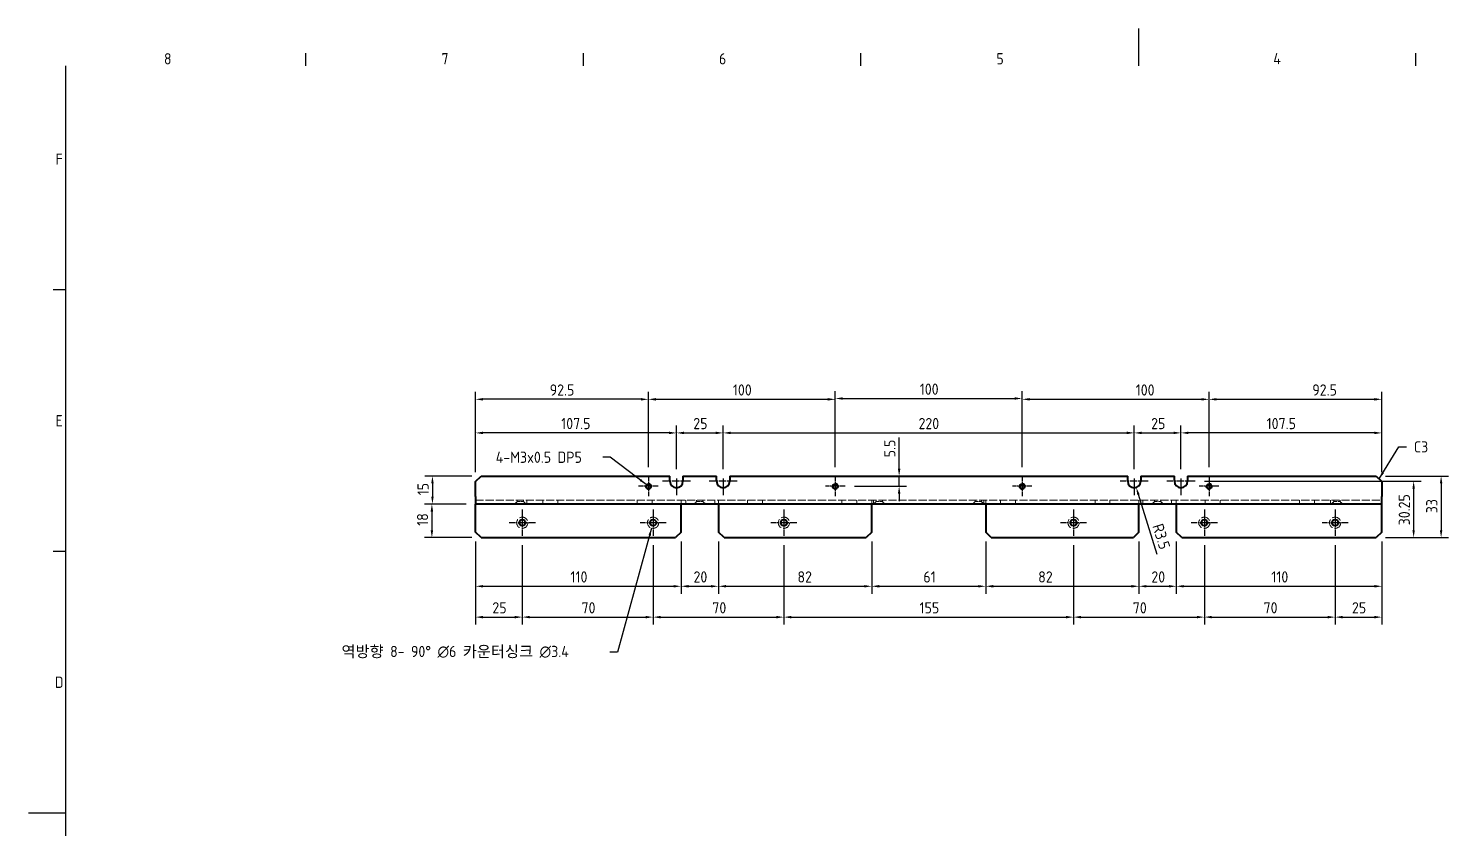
# Model space of a CAD drawing. Header units: millimetres. Extents: x 0 to 1188, y 0 to 840.
# Drawn here: x 0 to 760, y 412 to 840 of the extents above; entities that cross this region are included whole.
import ezdxf

# ---------------------------------------------------------------- set-up
doc = ezdxf.new("R2010")
doc.units = ezdxf.units.MM
doc.header["$LTSCALE"] = 2
doc.linetypes.add('CHAIN', pattern=[0.3543, 0.2362, -0.0295, 0.0591, -0.0295])
doc.linetypes.add('DASHED', pattern=[0.2067, 0.1654, -0.0413])
doc.layers.get('0').update_dxf_attribs({"color": 3, "lineweight": 25})
for name, color, linetype, lineweight in [('가려진 것(ISO)', 2, 'DASHED', 18), ('가시적인 것(ISO)', 3, 'Continuous', 40), ('가시적인 좁은 것(ISO)', 3, 'Continuous', 35), ('경계(ISO)', 7, 'Continuous', 25), ('기호(ISO)', 5, 'Continuous', 25), ('중심 표식(ISO)', 1, 'Continuous', 25), ('치수(ISO)', 2, 'Continuous', 25)]:
    doc.layers.add(name, color=color, linetype=linetype, lineweight=lineweight)
doc.styles.add('문자 텍스트_PSTEK_POSCO', font='isocp.shx')
doc.styles.add('치수 텍스트_PSTEK_POSCO', font='isocp.shx')
doc.dimstyles.new('치수_PSTEK_POSCO', dxfattribs={"dimscale": 2, "dimtxt": 3, "dimasz": 2, "dimexe": 2, "dimexo": 2.5, "dimgap": 1, "dimtad": 1, "dimrnd": 1e-08, "dimdsep": 46, "dimtxsty": '치수 텍스트_PSTEK_POSCO', "dimcen": 0.09, "dimdle": 10, "dimclrd": 7, "dimclre": 7, "dimclrt": 2, "dimadec": 1, "dimazin": 2, "dimtfac": 1, "dimtmove": 0, "dimatfit": 3, "dimfxl": 0, "dimtolj": 1, "dimlwd": -1, "dimlwe": -1, "dimarcsym": 0})
doc.dimstyles.new('치수_PSTEK_POSCO$7', dxfattribs={"dimscale": 2, "dimtxt": 3, "dimasz": 2, "dimexe": 2, "dimexo": 2.5, "dimgap": 1, "dimtad": 1, "dimrnd": 1e-08, "dimdsep": 46, "dimtxsty": '치수 텍스트_PSTEK_POSCO', "dimcen": 0.09, "dimdle": 10, "dimclrd": 7, "dimclre": 7, "dimclrt": 2, "dimadec": 1, "dimazin": 2, "dimtfac": 1, "dimtmove": 0, "dimatfit": 3, "dimfxl": 0, "dimtolj": 1, "dimlwd": -1, "dimlwe": -1, "dimarcsym": 0})

# ---------------------------------------------------------------- blocks, each defined once
blk = doc.blocks.new('경계 Default Border')
at = {"layer": '경계(ISO)'}
for p, q in [((74.25, 410), (74.25, 413.4)), ((148.5, 410), (148.5, 413.4)), ((222.75, 410), (222.75, 413.4)), ((371.25, 410), (371.25, 413.4)), ((10, 350), (6.6, 350)), ((10, 280), (6.6, 280))]:
    blk.add_line(p, q, dxfattribs=at)
at = {"layer": '경계(ISO)', "flags": 128}
for points in [[(297, 420), (297, 410)], [(10, 10), (10, 410)], [(0, 210), (10, 210)]]:
    blk.add_lwpolyline(points, dxfattribs=at)
at = {"layer": '경계(ISO)', "color": 2, "char_height": 3, "attachment_point": 7, "style": '문자 텍스트_PSTEK_POSCO'}
for s, insert in [('8', (36.27, 410.37)), ('7', (110.52, 410.39)), ('6', (184.77, 410.37)), ('5', (259.02, 410.37)), ('4', (333.1, 410.4)), ('F', (7.24, 383.5)), ('E', (7.24, 313.47)), ('D', (7.08, 243.47))]:
    blk.add_mtext(s, dxfattribs=dict(at, insert=insert))
blk = doc.blocks.new('*D42')
at = {"layer": 'Defpoints', "color": 0}
for p in [(371.79, 623.44), (346.79, 599.11), (371.79, 599.11)]:
    blk.add_point(p, dxfattribs=at)
at = {"layer": '치수(ISO)', "color": 7}
for p, q in [((346.79, 604.11), (346.79, 627.44)), ((350.79, 623.44), (367.79, 623.44)), ((371.79, 604.11), (371.79, 627.44))]:
    blk.add_line(p, q, dxfattribs=at)
for points in [[(350.79, 624.11), (350.79, 622.77), (346.79, 623.44)], [(367.79, 624.11), (367.79, 622.77), (371.79, 623.44)]]:
    blk.add_solid(points, dxfattribs=at)
at = {"layer": '치수(ISO)', "color": 2, "insert": (355.81, 628.44), "char_height": 6, "attachment_point": 4, "style": '치수 텍스트_PSTEK_POSCO'}
blk.add_mtext('\\A1;25', dxfattribs=at)
blk = doc.blocks.new('*D43')
at = {"layer": 'Defpoints', "color": 0}
for p in [(591.79, 623.44), (371.79, 599.11), (591.79, 599.11)]:
    blk.add_point(p, dxfattribs=at)
at = {"layer": '치수(ISO)', "color": 7}
for p, q in [((371.79, 604.11), (371.79, 627.44)), ((375.79, 623.44), (587.79, 623.44)), ((591.79, 604.11), (591.79, 627.44))]:
    blk.add_line(p, q, dxfattribs=at)
for points in [[(375.79, 624.11), (375.79, 622.77), (371.79, 623.44)], [(587.79, 624.11), (587.79, 622.77), (591.79, 623.44)]]:
    blk.add_solid(points, dxfattribs=at)
at = {"layer": '치수(ISO)', "color": 2, "insert": (476.33, 628.44), "char_height": 6, "attachment_point": 4, "style": '치수 텍스트_PSTEK_POSCO'}
blk.add_mtext('\\A1;220', dxfattribs=at)
blk = doc.blocks.new('*D44')
at = {"layer": 'Defpoints', "color": 0}
for p in [(616.79, 623.44), (591.79, 599.11), (616.79, 599.11)]:
    blk.add_point(p, dxfattribs=at)
at = {"layer": '치수(ISO)', "color": 7}
for p, q in [((591.79, 604.11), (591.79, 627.44)), ((595.79, 623.44), (612.79, 623.44)), ((616.79, 604.11), (616.79, 627.44))]:
    blk.add_line(p, q, dxfattribs=at)
for points in [[(595.79, 624.11), (595.79, 622.77), (591.79, 623.44)], [(612.79, 624.11), (612.79, 622.77), (616.79, 623.44)]]:
    blk.add_solid(points, dxfattribs=at)
at = {"layer": '치수(ISO)', "color": 2, "insert": (600.81, 628.44), "char_height": 6, "attachment_point": 4, "style": '치수 텍스트_PSTEK_POSCO'}
blk.add_mtext('\\A1;25', dxfattribs=at)
blk = doc.blocks.new('*D45')
at = {"layer": 'Defpoints', "color": 0}
for p in [(431.79, 641.42), (331.79, 600.09), (431.79, 600.09)]:
    blk.add_point(p, dxfattribs=at)
at = {"layer": '치수(ISO)', "color": 7}
for p, q in [((331.79, 605.09), (331.79, 645.42)), ((335.79, 641.42), (427.79, 641.42)), ((431.79, 605.09), (431.79, 645.42))]:
    blk.add_line(p, q, dxfattribs=at)
for points in [[(335.79, 642.09), (335.79, 640.75), (331.79, 641.42)], [(427.79, 642.09), (427.79, 640.75), (431.79, 641.42)]]:
    blk.add_solid(points, dxfattribs=at)
at = {"layer": '치수(ISO)', "color": 2, "insert": (376.99, 646.42), "char_height": 6, "attachment_point": 4, "style": '치수 텍스트_PSTEK_POSCO'}
blk.add_mtext('\\A1;100', dxfattribs=at)
blk = doc.blocks.new('*D46')
at = {"layer": 'Defpoints', "color": 0}
for p in [(531.79, 641.86), (431.79, 600.09), (531.79, 600.09)]:
    blk.add_point(p, dxfattribs=at)
at = {"layer": '치수(ISO)', "color": 7}
for p, q in [((431.79, 605.09), (431.79, 645.86)), ((435.79, 641.86), (527.79, 641.86)), ((531.79, 605.09), (531.79, 645.86))]:
    blk.add_line(p, q, dxfattribs=at)
for points in [[(435.79, 642.53), (435.79, 641.2), (431.79, 641.86)], [(527.79, 642.53), (527.79, 641.2), (531.79, 641.86)]]:
    blk.add_solid(points, dxfattribs=at)
at = {"layer": '치수(ISO)', "color": 2, "insert": (476.99, 646.86), "char_height": 6, "attachment_point": 4, "style": '치수 텍스트_PSTEK_POSCO'}
blk.add_mtext('\\A1;100', dxfattribs=at)
blk = doc.blocks.new('*D47')
at = {"layer": 'Defpoints', "color": 0}
for p in [(631.79, 641.42), (531.79, 600.09), (631.79, 600.09)]:
    blk.add_point(p, dxfattribs=at)
at = {"layer": '치수(ISO)', "color": 7}
for p, q in [((531.79, 605.09), (531.79, 645.42)), ((535.79, 641.42), (627.79, 641.42)), ((631.79, 605.09), (631.79, 645.42))]:
    blk.add_line(p, q, dxfattribs=at)
for points in [[(535.79, 642.09), (535.79, 640.75), (531.79, 641.42)], [(627.79, 642.09), (627.79, 640.75), (631.79, 641.42)]]:
    blk.add_solid(points, dxfattribs=at)
at = {"layer": '치수(ISO)', "color": 2, "insert": (592.56, 646.42), "char_height": 6, "attachment_point": 4, "style": '치수 텍스트_PSTEK_POSCO'}
blk.add_mtext('\\A1;100', dxfattribs=at)
blk = doc.blocks.new('*D48')
at = {"layer": 'Defpoints', "color": 0}
for p in [(591.79, 597.61), (592.83, 594.27)]:
    blk.add_point(p, dxfattribs=at)
at = {"layer": '치수(ISO)', "color": 7}
blk.add_line((604.03, 558.3), (594.02, 590.45), dxfattribs=at)
blk.add_solid([(594.65, 590.65), (593.38, 590.26), (592.83, 594.27)], dxfattribs=at)
at = {"layer": '치수(ISO)', "color": 2, "insert": (604.21, 574.54), "char_height": 6, "attachment_point": 4, "rotation": 287.29811, "style": '치수 텍스트_PSTEK_POSCO'}
blk.add_mtext('\\A1;R3.5', dxfattribs=at)
blk = doc.blocks.new('*D63')
at = {"layer": 'Defpoints', "color": 0}
for p in [(239.29, 623.44), (239.29, 597.36), (346.79, 599.11)]:
    blk.add_point(p, dxfattribs=at)
at = {"layer": '치수(ISO)', "color": 7}
for p, q in [((239.29, 602.36), (239.29, 627.44)), ((342.79, 623.44), (243.29, 623.44)), ((346.79, 604.11), (346.79, 627.44))]:
    blk.add_line(p, q, dxfattribs=at)
for points in [[(243.29, 624.11), (243.29, 622.77), (239.29, 623.44)], [(342.79, 624.11), (342.79, 622.77), (346.79, 623.44)]]:
    blk.add_solid(points, dxfattribs=at)
at = {"layer": '치수(ISO)', "color": 2, "insert": (285.11, 628.44), "char_height": 6, "attachment_point": 4, "style": '치수 텍스트_PSTEK_POSCO'}
blk.add_mtext('\\A1;107.5', dxfattribs=at)
blk = doc.blocks.new('*D64')
at = {"layer": 'Defpoints', "color": 0}
for p in [(239.29, 641.42), (239.29, 597.36), (331.79, 600.09)]:
    blk.add_point(p, dxfattribs=at)
at = {"layer": '치수(ISO)', "color": 7}
for p, q in [((239.29, 602.36), (239.29, 645.42)), ((327.79, 641.42), (243.29, 641.42)), ((331.79, 605.09), (331.79, 645.42))]:
    blk.add_line(p, q, dxfattribs=at)
for points in [[(243.29, 642.09), (243.29, 640.75), (239.29, 641.42)], [(327.79, 642.09), (327.79, 640.75), (331.79, 641.42)]]:
    blk.add_solid(points, dxfattribs=at)
at = {"layer": '치수(ISO)', "color": 2, "insert": (278.99, 646.42), "char_height": 6, "attachment_point": 4, "style": '치수 텍스트_PSTEK_POSCO'}
blk.add_mtext('\\A1;92.5', dxfattribs=at)
blk = doc.blocks.new('*D65')
at = {"layer": 'Defpoints', "color": 0}
for p in [(724.29, 641.42), (631.79, 600.09), (724.29, 597.36)]:
    blk.add_point(p, dxfattribs=at)
at = {"layer": '치수(ISO)', "color": 7}
for p, q in [((631.79, 605.09), (631.79, 645.42)), ((635.79, 641.42), (720.29, 641.42)), ((724.29, 602.36), (724.29, 645.42))]:
    blk.add_line(p, q, dxfattribs=at)
for points in [[(635.79, 642.09), (635.79, 640.75), (631.79, 641.42)], [(720.29, 642.09), (720.29, 640.75), (724.29, 641.42)]]:
    blk.add_solid(points, dxfattribs=at)
at = {"layer": '치수(ISO)', "color": 2, "insert": (687.06, 646.42), "char_height": 6, "attachment_point": 4, "style": '치수 텍스트_PSTEK_POSCO'}
blk.add_mtext('\\A1;92.5', dxfattribs=at)
blk = doc.blocks.new('*D66')
at = {"layer": 'Defpoints', "color": 0}
for p in [(616.79, 623.44), (616.79, 599.11), (724.29, 597.36)]:
    blk.add_point(p, dxfattribs=at)
at = {"layer": '치수(ISO)', "color": 7}
for p, q in [((616.79, 604.11), (616.79, 627.44)), ((720.29, 623.44), (620.79, 623.44)), ((724.29, 602.36), (724.29, 627.44))]:
    blk.add_line(p, q, dxfattribs=at)
for points in [[(620.79, 624.11), (620.79, 622.77), (616.79, 623.44)], [(720.29, 624.11), (720.29, 622.77), (724.29, 623.44)]]:
    blk.add_solid(points, dxfattribs=at)
at = {"layer": '치수(ISO)', "color": 2, "insert": (662.61, 628.44), "char_height": 6, "attachment_point": 4, "style": '치수 텍스트_PSTEK_POSCO'}
blk.add_mtext('\\A1;107.5', dxfattribs=at)
blk = doc.blocks.new('*D67')
at = {"layer": 'Defpoints', "color": 0}
for p in [(242.29, 600.36), (216.21, 585.36), (239.29, 585.36)]:
    blk.add_point(p, dxfattribs=at)
at = {"layer": '치수(ISO)', "color": 7}
for p, q in [((237.29, 600.36), (212.21, 600.36)), ((216.21, 596.36), (216.21, 589.36)), ((234.29, 585.36), (212.21, 585.36))]:
    blk.add_line(p, q, dxfattribs=at)
for points in [[(215.54, 596.36), (216.87, 596.36), (216.21, 600.36)], [(215.54, 589.36), (216.87, 589.36), (216.21, 585.36)]]:
    blk.add_solid(points, dxfattribs=at)
at = {"layer": '치수(ISO)', "color": 2, "insert": (211.21, 590.04), "char_height": 6, "attachment_point": 4, "rotation": 90, "style": '치수 텍스트_PSTEK_POSCO'}
blk.add_mtext('\\A1;15', dxfattribs=at)
blk = doc.blocks.new('*D68')
at = {"layer": 'Defpoints', "color": 0}
for p in [(239.29, 585.36), (215.92, 567.36), (242.29, 567.36)]:
    blk.add_point(p, dxfattribs=at)
at = {"layer": '치수(ISO)', "color": 7}
for p, q in [((234.29, 585.36), (211.92, 585.36)), ((215.92, 581.36), (215.92, 571.36)), ((237.29, 567.36), (211.92, 567.36))]:
    blk.add_line(p, q, dxfattribs=at)
for points in [[(215.25, 581.36), (216.59, 581.36), (215.92, 585.36)], [(215.25, 571.36), (216.59, 571.36), (215.92, 567.36)]]:
    blk.add_solid(points, dxfattribs=at)
at = {"layer": '치수(ISO)', "color": 2, "insert": (210.92, 573.66), "char_height": 6, "attachment_point": 4, "rotation": 90, "style": '치수 텍스트_PSTEK_POSCO'}
blk.add_mtext('\\A1;18', dxfattribs=at)
blk = doc.blocks.new('*D69')
at = {"layer": 'Defpoints', "color": 0}
for p in [(624.29, 597.61), (721.29, 567.36), (741.29, 567.36)]:
    blk.add_point(p, dxfattribs=at)
at = {"layer": '치수(ISO)', "color": 7}
for p, q in [((629.29, 597.61), (745.29, 597.61)), ((741.29, 593.61), (741.29, 571.36)), ((726.29, 567.36), (745.29, 567.36))]:
    blk.add_line(p, q, dxfattribs=at)
for points in [[(740.62, 593.61), (741.95, 593.61), (741.29, 597.61)], [(740.62, 571.36), (741.95, 571.36), (741.29, 567.36)]]:
    blk.add_solid(points, dxfattribs=at)
at = {"layer": '치수(ISO)', "color": 2, "insert": (736.29, 573.97), "char_height": 6, "attachment_point": 4, "rotation": 90, "style": '치수 텍스트_PSTEK_POSCO'}
blk.add_mtext('\\A1;30.25', dxfattribs=at)
blk = doc.blocks.new('*D70')
at = {"layer": 'Defpoints', "color": 0}
for p in [(437.02, 594.86), (465.96, 600.36), (467.68, 600.36)]:
    blk.add_point(p, dxfattribs=at)
at = {"layer": '치수(ISO)', "color": 7}
for p, q in [((465.96, 604.36), (465.96, 621.01)), ((442.02, 594.86), (469.96, 594.86)), ((465.96, 594.86), (465.96, 600.36)), ((465.96, 590.86), (465.96, 586.86))]:
    blk.add_line(p, q, dxfattribs=at)
for points in [[(465.29, 604.36), (466.63, 604.36), (465.96, 600.36)], [(465.29, 590.86), (466.63, 590.86), (465.96, 594.86)]]:
    blk.add_solid(points, dxfattribs=at)
at = {"layer": '치수(ISO)', "color": 2, "insert": (460.96, 610.36), "char_height": 6, "attachment_point": 4, "rotation": 90, "style": '치수 텍스트_PSTEK_POSCO'}
blk.add_mtext('\\A1;5.5', dxfattribs=at)
blk = doc.blocks.new('*D71')
at = {"layer": 'Defpoints', "color": 0}
for p in [(721.29, 600.36), (721.29, 567.36), (755.99, 567.36)]:
    blk.add_point(p, dxfattribs=at)
at = {"layer": '치수(ISO)', "color": 7}
for p, q in [((726.29, 600.36), (759.99, 600.36)), ((755.99, 596.36), (755.99, 571.36)), ((726.29, 567.36), (759.99, 567.36))]:
    blk.add_line(p, q, dxfattribs=at)
for points in [[(755.33, 596.36), (756.66, 596.36), (755.99, 600.36)], [(755.33, 571.36), (756.66, 571.36), (755.99, 567.36)]]:
    blk.add_solid(points, dxfattribs=at)
at = {"layer": '치수(ISO)', "color": 2, "insert": (750.99, 580.44), "char_height": 6, "attachment_point": 4, "rotation": 90, "style": '치수 텍스트_PSTEK_POSCO'}
blk.add_mtext('\\A1;33', dxfattribs=at)
blk = doc.blocks.new('*D72')
at = {"layer": 'Defpoints', "color": 0}
for p in [(239.29, 570.36), (264.29, 568.36), (264.29, 524.82)]:
    blk.add_point(p, dxfattribs=at)
at = {"layer": '치수(ISO)', "color": 7}
for p, q in [((239.29, 565.36), (239.29, 520.82)), ((264.29, 563.36), (264.29, 520.82)), ((243.29, 524.82), (260.29, 524.82))]:
    blk.add_line(p, q, dxfattribs=at)
for points in [[(243.29, 525.48), (243.29, 524.15), (239.29, 524.82)], [(260.29, 525.48), (260.29, 524.15), (264.29, 524.82)]]:
    blk.add_solid(points, dxfattribs=at)
at = {"layer": '치수(ISO)', "color": 2, "insert": (248.29, 529.82), "char_height": 6, "attachment_point": 4, "style": '치수 텍스트_PSTEK_POSCO'}
blk.add_mtext('\\A1;25', dxfattribs=at)
blk = doc.blocks.new('*D73')
at = {"layer": 'Defpoints', "color": 0}
for p in [(264.29, 568.36), (334.29, 568.36), (334.29, 524.82)]:
    blk.add_point(p, dxfattribs=at)
at = {"layer": '치수(ISO)', "color": 7}
for p, q in [((264.29, 563.36), (264.29, 520.82)), ((334.29, 563.36), (334.29, 520.82)), ((268.29, 524.82), (330.29, 524.82))]:
    blk.add_line(p, q, dxfattribs=at)
for points in [[(268.29, 525.48), (268.29, 524.15), (264.29, 524.82)], [(330.29, 525.48), (330.29, 524.15), (334.29, 524.82)]]:
    blk.add_solid(points, dxfattribs=at)
at = {"layer": '치수(ISO)', "color": 2, "insert": (295.99, 529.82), "char_height": 6, "attachment_point": 4, "style": '치수 텍스트_PSTEK_POSCO'}
blk.add_mtext('\\A1;70', dxfattribs=at)
blk = doc.blocks.new('*D74')
at = {"layer": 'Defpoints', "color": 0}
for p in [(334.29, 568.36), (404.29, 568.36), (404.29, 524.82)]:
    blk.add_point(p, dxfattribs=at)
at = {"layer": '치수(ISO)', "color": 7}
for p, q in [((334.29, 563.36), (334.29, 520.82)), ((404.29, 563.36), (404.29, 520.82)), ((338.29, 524.82), (400.29, 524.82))]:
    blk.add_line(p, q, dxfattribs=at)
for points in [[(338.29, 525.48), (338.29, 524.15), (334.29, 524.82)], [(400.29, 525.48), (400.29, 524.15), (404.29, 524.82)]]:
    blk.add_solid(points, dxfattribs=at)
at = {"layer": '치수(ISO)', "color": 2, "insert": (365.99, 529.82), "char_height": 6, "attachment_point": 4, "style": '치수 텍스트_PSTEK_POSCO'}
blk.add_mtext('\\A1;70', dxfattribs=at)
blk = doc.blocks.new('*D75')
at = {"layer": 'Defpoints', "color": 0}
for p in [(404.29, 568.36), (559.29, 568.36), (559.29, 524.82)]:
    blk.add_point(p, dxfattribs=at)
at = {"layer": '치수(ISO)', "color": 7}
for p, q in [((404.29, 563.36), (404.29, 520.82)), ((559.29, 563.36), (559.29, 520.82)), ((408.29, 524.82), (555.29, 524.82))]:
    blk.add_line(p, q, dxfattribs=at)
for points in [[(408.29, 525.48), (408.29, 524.15), (404.29, 524.82)], [(555.29, 525.48), (555.29, 524.15), (559.29, 524.82)]]:
    blk.add_solid(points, dxfattribs=at)
at = {"layer": '치수(ISO)', "color": 2, "insert": (476.86, 529.82), "char_height": 6, "attachment_point": 4, "style": '치수 텍스트_PSTEK_POSCO'}
blk.add_mtext('\\A1;155', dxfattribs=at)
blk = doc.blocks.new('*D76')
at = {"layer": 'Defpoints', "color": 0}
for p in [(559.29, 568.36), (629.29, 568.36), (629.29, 524.82)]:
    blk.add_point(p, dxfattribs=at)
at = {"layer": '치수(ISO)', "color": 7}
for p, q in [((559.29, 563.36), (559.29, 520.82)), ((629.29, 563.36), (629.29, 520.82)), ((563.29, 524.82), (625.29, 524.82))]:
    blk.add_line(p, q, dxfattribs=at)
for points in [[(563.29, 525.48), (563.29, 524.15), (559.29, 524.82)], [(625.29, 525.48), (625.29, 524.15), (629.29, 524.82)]]:
    blk.add_solid(points, dxfattribs=at)
at = {"layer": '치수(ISO)', "color": 2, "insert": (590.99, 529.82), "char_height": 6, "attachment_point": 4, "style": '치수 텍스트_PSTEK_POSCO'}
blk.add_mtext('\\A1;70', dxfattribs=at)
blk = doc.blocks.new('*D77')
at = {"layer": 'Defpoints', "color": 0}
for p in [(629.29, 568.36), (699.29, 568.36), (699.29, 524.82)]:
    blk.add_point(p, dxfattribs=at)
at = {"layer": '치수(ISO)', "color": 7}
for p, q in [((629.29, 563.36), (629.29, 520.82)), ((699.29, 563.36), (699.29, 520.82)), ((633.29, 524.82), (695.29, 524.82))]:
    blk.add_line(p, q, dxfattribs=at)
for points in [[(633.29, 525.48), (633.29, 524.15), (629.29, 524.82)], [(695.29, 525.48), (695.29, 524.15), (699.29, 524.82)]]:
    blk.add_solid(points, dxfattribs=at)
at = {"layer": '치수(ISO)', "color": 2, "insert": (660.99, 529.82), "char_height": 6, "attachment_point": 4, "style": '치수 텍스트_PSTEK_POSCO'}
blk.add_mtext('\\A1;70', dxfattribs=at)
blk = doc.blocks.new('*D78')
at = {"layer": 'Defpoints', "color": 0}
for p in [(724.29, 570.36), (699.29, 568.36), (724.29, 524.82)]:
    blk.add_point(p, dxfattribs=at)
at = {"layer": '치수(ISO)', "color": 7}
for p, q in [((699.29, 563.36), (699.29, 520.82)), ((724.29, 565.36), (724.29, 520.82)), ((703.29, 524.82), (720.29, 524.82))]:
    blk.add_line(p, q, dxfattribs=at)
for points in [[(703.29, 525.48), (703.29, 524.15), (699.29, 524.82)], [(720.29, 525.48), (720.29, 524.15), (724.29, 524.82)]]:
    blk.add_solid(points, dxfattribs=at)
at = {"layer": '치수(ISO)', "color": 2, "insert": (708.29, 529.82), "char_height": 6, "attachment_point": 4, "style": '치수 텍스트_PSTEK_POSCO'}
blk.add_mtext('\\A1;25', dxfattribs=at)
blk = doc.blocks.new('*D79')
at = {"layer": 'Defpoints', "color": 0}
for p in [(239.29, 570.36), (349.29, 570.36), (349.29, 541.33)]:
    blk.add_point(p, dxfattribs=at)
at = {"layer": '치수(ISO)', "color": 7}
for p, q in [((239.29, 565.36), (239.29, 537.33)), ((349.29, 565.36), (349.29, 537.33)), ((243.29, 541.33), (345.29, 541.33))]:
    blk.add_line(p, q, dxfattribs=at)
for points in [[(243.29, 542), (243.29, 540.67), (239.29, 541.33)], [(345.29, 542), (345.29, 540.67), (349.29, 541.33)]]:
    blk.add_solid(points, dxfattribs=at)
at = {"layer": '치수(ISO)', "color": 2, "insert": (290.07, 546.33), "char_height": 6, "attachment_point": 4, "style": '치수 텍스트_PSTEK_POSCO'}
blk.add_mtext('\\A1;110', dxfattribs=at)
blk = doc.blocks.new('*D80')
at = {"layer": 'Defpoints', "color": 0}
for p in [(349.29, 570.36), (369.29, 570.36), (369.29, 541.33)]:
    blk.add_point(p, dxfattribs=at)
at = {"layer": '치수(ISO)', "color": 7}
for p, q in [((349.29, 565.36), (349.29, 537.33)), ((369.29, 565.36), (369.29, 537.33)), ((353.29, 541.33), (365.29, 541.33))]:
    blk.add_line(p, q, dxfattribs=at)
for points in [[(353.29, 542), (353.29, 540.67), (349.29, 541.33)], [(365.29, 542), (365.29, 540.67), (369.29, 541.33)]]:
    blk.add_solid(points, dxfattribs=at)
at = {"layer": '치수(ISO)', "color": 2, "insert": (355.93, 546.33), "char_height": 6, "attachment_point": 4, "style": '치수 텍스트_PSTEK_POSCO'}
blk.add_mtext('\\A1;20', dxfattribs=at)
blk = doc.blocks.new('*D81')
at = {"layer": 'Defpoints', "color": 0}
for p in [(369.29, 570.36), (451.29, 570.36), (451.29, 541.33)]:
    blk.add_point(p, dxfattribs=at)
at = {"layer": '치수(ISO)', "color": 7}
for p, q in [((369.29, 565.36), (369.29, 537.33)), ((451.29, 565.36), (451.29, 537.33)), ((373.29, 541.33), (447.29, 541.33))]:
    blk.add_line(p, q, dxfattribs=at)
for points in [[(373.29, 542), (373.29, 540.67), (369.29, 541.33)], [(447.29, 542), (447.29, 540.67), (451.29, 541.33)]]:
    blk.add_solid(points, dxfattribs=at)
at = {"layer": '치수(ISO)', "color": 2, "insert": (411.55, 546.33), "char_height": 6, "attachment_point": 4, "style": '치수 텍스트_PSTEK_POSCO'}
blk.add_mtext('\\A1;82', dxfattribs=at)
blk = doc.blocks.new('*D82')
at = {"layer": 'Defpoints', "color": 0}
for p in [(451.29, 570.36), (512.29, 570.36), (512.29, 541.33)]:
    blk.add_point(p, dxfattribs=at)
at = {"layer": '치수(ISO)', "color": 7}
for p, q in [((451.29, 565.36), (451.29, 537.33)), ((512.29, 565.36), (512.29, 537.33)), ((455.29, 541.33), (508.29, 541.33))]:
    blk.add_line(p, q, dxfattribs=at)
for points in [[(455.29, 542), (455.29, 540.67), (451.29, 541.33)], [(508.29, 542), (508.29, 540.67), (512.29, 541.33)]]:
    blk.add_solid(points, dxfattribs=at)
at = {"layer": '치수(ISO)', "color": 2, "insert": (478.93, 546.33), "char_height": 6, "attachment_point": 4, "style": '치수 텍스트_PSTEK_POSCO'}
blk.add_mtext('\\A1;61', dxfattribs=at)
blk = doc.blocks.new('*D83')
at = {"layer": 'Defpoints', "color": 0}
for p in [(512.29, 570.36), (594.29, 570.36), (594.29, 541.33)]:
    blk.add_point(p, dxfattribs=at)
at = {"layer": '치수(ISO)', "color": 7}
for p, q in [((512.29, 565.36), (512.29, 537.33)), ((594.29, 565.36), (594.29, 537.33)), ((516.29, 541.33), (590.29, 541.33))]:
    blk.add_line(p, q, dxfattribs=at)
for points in [[(516.29, 542), (516.29, 540.67), (512.29, 541.33)], [(590.29, 542), (590.29, 540.67), (594.29, 541.33)]]:
    blk.add_solid(points, dxfattribs=at)
at = {"layer": '치수(ISO)', "color": 2, "insert": (540.37, 546.33), "char_height": 6, "attachment_point": 4, "style": '치수 텍스트_PSTEK_POSCO'}
blk.add_mtext('\\A1;82', dxfattribs=at)
blk = doc.blocks.new('*D84')
at = {"layer": 'Defpoints', "color": 0}
for p in [(594.29, 570.36), (614.29, 570.36), (614.29, 541.33)]:
    blk.add_point(p, dxfattribs=at)
at = {"layer": '치수(ISO)', "color": 7}
for p, q in [((594.29, 565.36), (594.29, 537.33)), ((614.29, 565.36), (614.29, 537.33)), ((598.29, 541.33), (610.29, 541.33))]:
    blk.add_line(p, q, dxfattribs=at)
for points in [[(598.29, 542), (598.29, 540.67), (594.29, 541.33)], [(610.29, 542), (610.29, 540.67), (614.29, 541.33)]]:
    blk.add_solid(points, dxfattribs=at)
at = {"layer": '치수(ISO)', "color": 2, "insert": (600.93, 546.33), "char_height": 6, "attachment_point": 4, "style": '치수 텍스트_PSTEK_POSCO'}
blk.add_mtext('\\A1;20', dxfattribs=at)
blk = doc.blocks.new('*D85')
at = {"layer": 'Defpoints', "color": 0}
for p in [(614.29, 570.36), (724.29, 570.36), (724.29, 541.33)]:
    blk.add_point(p, dxfattribs=at)
at = {"layer": '치수(ISO)', "color": 7}
for p, q in [((614.29, 565.36), (614.29, 537.33)), ((724.29, 565.36), (724.29, 537.33)), ((618.29, 541.33), (720.29, 541.33))]:
    blk.add_line(p, q, dxfattribs=at)
for points in [[(618.29, 542), (618.29, 540.67), (614.29, 541.33)], [(720.29, 542), (720.29, 540.67), (724.29, 541.33)]]:
    blk.add_solid(points, dxfattribs=at)
at = {"layer": '치수(ISO)', "color": 2, "insert": (665.11, 546.33), "char_height": 6, "attachment_point": 4, "style": '치수 텍스트_PSTEK_POSCO'}
blk.add_mtext('\\A1;110', dxfattribs=at)

msp = doc.modelspace()

# ---------------------------------------------------------------- linework, layer by layer
at = {"layer": '가려진 것(ISO)', "ltscale": 13.035532}
msp.add_line((239.288, 587.364), (724.288, 587.364), dxfattribs=at)
at = {"layer": '가려진 것(ISO)', "ltscale": 1.750771}
for p, q in [((261.588, 586.664), (260.288, 585.364)), ((264.988, 586.664), (266.288, 585.364)), ((357.588, 586.664), (356.288, 585.364)), ((360.988, 586.664), (362.288, 585.364)), ((453.588, 586.664), (452.288, 585.364)), ((456.988, 586.664), (458.288, 585.364)), ((506.588, 586.664), (505.288, 585.364)), ((509.988, 586.664), (511.288, 585.364)), ((602.588, 586.664), (601.288, 585.364)), ((605.988, 586.664), (607.288, 585.364)), ((698.588, 586.664), (697.288, 585.364)), ((701.988, 586.664), (703.288, 585.364))]:
    msp.add_line(p, q, dxfattribs=at)
at = {"layer": '가려진 것(ISO)', "ltscale": 0.666544}
for p, q in [((261.588, 587.364), (261.588, 586.664)), ((264.988, 587.364), (264.988, 586.664)), ((357.588, 587.364), (357.588, 586.664)), ((360.988, 587.364), (360.988, 586.664)), ((453.588, 587.364), (453.588, 586.664)), ((456.988, 587.364), (456.988, 586.664)), ((506.588, 587.364), (506.588, 586.664)), ((509.988, 587.364), (509.988, 586.664)), ((602.588, 587.364), (602.588, 586.664)), ((605.988, 587.364), (605.988, 586.664)), ((698.588, 587.364), (698.588, 586.664)), ((701.988, 587.364), (701.988, 586.664))]:
    msp.add_line(p, q, dxfattribs=at)
at = {"layer": '가려진 것(ISO)', "ltscale": 5.086114}
for p, q in [((261.588, 586.664), (264.988, 586.664)), ((357.588, 586.664), (360.988, 586.664)), ((453.588, 586.664), (456.988, 586.664)), ((506.588, 586.664), (509.988, 586.664)), ((602.588, 586.664), (605.988, 586.664)), ((698.588, 586.664), (701.988, 586.664))]:
    msp.add_line(p, q, dxfattribs=at)
at = {"layer": '가려진 것(ISO)', "ltscale": 1.904597}
for p, q in [((266.788, 585.364), (266.788, 587.364)), ((275.288, 587.364), (275.288, 585.364)), ((283.288, 587.364), (283.288, 585.364)), ((325.788, 587.364), (325.788, 585.364)), ((333.788, 587.364), (333.788, 585.364)), ((349.288, 587.364), (349.288, 585.364)), ((351.788, 585.364), (351.788, 587.364)), ((367.288, 585.364), (367.288, 587.364)), ((369.288, 585.364), (369.288, 587.364)), ((384.788, 587.364), (384.788, 585.364)), ((392.788, 587.364), (392.788, 585.364)), ((435.288, 587.364), (435.288, 585.364)), ((443.288, 587.364), (443.288, 585.364)), ((451.288, 587.364), (451.288, 585.364)), ((452.288, 585.364), (452.288, 587.364)), ((511.288, 585.364), (511.288, 587.364)), ((512.288, 585.364), (512.288, 587.364)), ((520.288, 587.364), (520.288, 585.364)), ((528.288, 587.364), (528.288, 585.364)), ((570.788, 587.364), (570.788, 585.364)), ((578.788, 587.364), (578.788, 585.364)), ((594.288, 587.364), (594.288, 585.364)), ((596.288, 585.364), (596.288, 587.364)), ((611.788, 585.364), (611.788, 587.364)), ((614.288, 585.364), (614.288, 587.364)), ((629.788, 587.364), (629.788, 585.364)), ((637.788, 587.364), (637.788, 585.364)), ((680.288, 587.364), (680.288, 585.364)), ((688.288, 587.364), (688.288, 585.364)), ((696.788, 585.364), (696.788, 587.364))]:
    msp.add_line(p, q, dxfattribs=at)
at = {"layer": '가려진 것(ISO)', "ltscale": 15.198803}
for centre in [(264.288, 575.364), (334.288, 575.364), (404.288, 575.364), (559.288, 575.364), (629.288, 575.364), (699.288, 575.364)]:
    msp.add_circle(centre, 3, dxfattribs=at)
at = {"layer": '가시적인 것(ISO)'}
for p, q in [((239.288, 597.364), (242.288, 600.364)), ((239.288, 589.364), (239.288, 597.364)), ((242.288, 600.364), (343.288, 600.364)), ((343.288, 597.614), (343.288, 600.364)), ((350.288, 600.364), (368.288, 600.364)), ((350.288, 600.364), (350.288, 597.614)), ((368.288, 597.614), (368.288, 600.364)), ((375.288, 600.364), (588.288, 600.364)), ((375.288, 600.364), (375.288, 597.614)), ((588.288, 597.614), (588.288, 600.364)), ((595.288, 600.364), (613.288, 600.364)), ((595.288, 600.364), (595.288, 597.614)), ((613.288, 597.614), (613.288, 600.364)), ((620.288, 600.364), (721.288, 600.364)), ((620.288, 600.364), (620.288, 597.614)), ((721.288, 600.364), (724.288, 597.364)), ((724.288, 597.364), (724.288, 589.364)), ((239.288, 589.364), (239.288, 585.364)), ((239.288, 583.364), (239.288, 585.364)), ((724.288, 585.364), (239.288, 585.364)), ((349.288, 583.364), (349.288, 585.364)), ((369.288, 585.364), (369.288, 583.364)), ((451.288, 583.364), (451.288, 585.364)), ((512.288, 585.364), (512.288, 583.364)), ((594.288, 583.364), (594.288, 585.364)), ((614.288, 585.364), (614.288, 583.364)), ((724.288, 585.364), (724.288, 589.364)), ((724.288, 583.364), (724.288, 585.364)), ((239.288, 570.364), (239.288, 583.364)), ((349.288, 570.364), (349.288, 583.364)), ((369.288, 583.364), (369.288, 570.364)), ((451.288, 570.364), (451.288, 583.364)), ((512.288, 583.364), (512.288, 570.364)), ((594.288, 570.364), (594.288, 583.364)), ((614.288, 583.364), (614.288, 570.364)), ((724.288, 570.364), (724.288, 583.364)), ((242.288, 567.364), (239.288, 570.364)), ((349.288, 570.364), (346.288, 567.364)), ((372.288, 567.364), (369.288, 570.364)), ((451.288, 570.364), (448.288, 567.364)), ((515.288, 567.364), (512.288, 570.364)), ((594.288, 570.364), (591.288, 567.364)), ((617.288, 567.364), (614.288, 570.364)), ((724.288, 570.364), (721.288, 567.364)), ((242.288, 567.364), (346.288, 567.364)), ((372.288, 567.364), (448.288, 567.364)), ((515.288, 567.364), (591.288, 567.364)), ((617.288, 567.364), (721.288, 567.364))]:
    msp.add_line(p, q, dxfattribs=at)
for centre, radius in [((331.788, 594.864), 1.23), ((431.788, 594.864), 1.23), ((531.788, 594.864), 1.23), ((631.788, 594.864), 1.23), ((264.288, 575.364), 1.7), ((334.288, 575.364), 1.7), ((404.288, 575.364), 1.7), ((559.288, 575.364), 1.7), ((629.288, 575.364), 1.7), ((699.288, 575.364), 1.7)]:
    msp.add_circle(centre, radius, dxfattribs=at)
for centre in [(346.788, 597.614), (371.788, 597.614), (591.788, 597.614), (616.788, 597.614)]:
    msp.add_arc(centre, 3.5, 180, 0, dxfattribs=at)
at = {"layer": '가시적인 좁은 것(ISO)'}
for centre in [(331.788, 594.864), (431.788, 594.864), (531.788, 594.864), (631.788, 594.864)]:
    msp.add_arc(centre, 1.5, 170, 80, dxfattribs=at)
at = {"layer": '중심 표식(ISO)', "linetype": 'CHAIN', "ltscale": 5.810959}
for p, q in [((337.017, 594.864), (326.558, 594.864)), ((331.788, 600.094), (331.788, 589.635)), ((437.017, 594.864), (426.558, 594.864)), ((431.788, 600.094), (431.788, 589.635)), ((537.017, 594.864), (526.558, 594.864)), ((531.788, 600.094), (531.788, 589.635)), ((637.017, 594.864), (626.558, 594.864)), ((631.788, 600.094), (631.788, 589.635))]:
    msp.add_line(p, q, dxfattribs=at)
at = {"layer": '중심 표식(ISO)', "linetype": 'CHAIN', "ltscale": 8.333956}
for p, q in [((354.288, 597.614), (339.288, 597.614)), ((379.288, 597.614), (364.288, 597.614)), ((599.288, 597.614), (584.288, 597.614)), ((624.288, 597.614), (609.288, 597.614))]:
    msp.add_line(p, q, dxfattribs=at)
at = {"layer": '중심 표식(ISO)', "linetype": 'CHAIN', "ltscale": 5.000333}
for p, q in [((346.788, 599.114), (346.788, 590.114)), ((371.788, 599.114), (371.788, 590.114)), ((591.788, 599.114), (591.788, 590.114)), ((616.788, 599.114), (616.788, 590.114))]:
    msp.add_line(p, q, dxfattribs=at)
at = {"layer": '중심 표식(ISO)', "linetype": 'CHAIN', "ltscale": 7.778352}
for p, q in [((264.288, 582.364), (264.288, 568.364)), ((334.288, 582.364), (334.288, 568.364)), ((404.288, 582.364), (404.288, 568.364)), ((559.288, 582.364), (559.288, 568.364)), ((629.288, 582.364), (629.288, 568.364)), ((699.288, 582.364), (699.288, 568.364)), ((271.288, 575.364), (257.288, 575.364)), ((341.288, 575.364), (327.288, 575.364)), ((411.288, 575.364), (397.288, 575.364)), ((566.288, 575.364), (552.288, 575.364)), ((636.288, 575.364), (622.288, 575.364)), ((706.288, 575.364), (692.288, 575.364))]:
    msp.add_line(p, q, dxfattribs=at)

# ---------------------------------------------------------------- block references
at = {"xscale": 2, "yscale": 2, "zscale": 2}
msp.add_blockref('경계 Default Border', (0, 0), dxfattribs=at)

# ---------------------------------------------------------------- texts
at = {"layer": '기호(ISO)', "color": 2, "insert": (741.409, 615.96), "char_height": 6, "attachment_point": 4, "style": '치수 텍스트_PSTEK_POSCO'}
msp.add_mtext('{C3}', dxfattribs=at)
at = {"layer": '기호(ISO)', "color": 2, "char_height": 6, "attachment_point": 4, "line_spacing_factor": 0.525, "style": '치수 텍스트_PSTEK_POSCO'}
for s, insert, width in [('{4-M3x0.5 DP5}', (250.094, 610.396), 55.2334), ('{역방향 8- 90° \\fAIGDT|b0|i0;\\H6.0000;n\\fisocp|b0|i0;\\H6.0000;6 카운터싱크 \\fAIGDT|b0|i0;\\H6.0000;n\\fisocp|b0|i0;\\H6.0000;3.4}', (167.539, 506.111), 141.62966)]:
    msp.add_mtext(s, dxfattribs=dict(at, insert=insert, width=width))

# ---------------------------------------------------------------- dimensions: what is measured, and where the dimension line sits
at = {"layer": '치수(ISO)', "color": 7}
for base, p1, p2, angle, override, picture, middle in [((239.288, 641.42), (331.788, 600.094), (239.288, 597.364), 180, {"dimdec": 2, "dimtp": 0, "dimtm": 0, "dimtdec": 2, "dimtofl": 0, "dimatfit": 1}, '*D64', (285.538, 641.42)), ((431.788, 641.42), (331.788, 600.094), (431.788, 600.094), 180, {"dimdec": 2, "dimtp": 0, "dimtm": 0, "dimtdec": 2, "dimtofl": 0, "dimatfit": 1}, '*D45', (381.788, 641.42)), ((531.788, 641.865), (431.788, 600.094), (531.788, 600.094), 180, {"dimdec": 2, "dimtp": 0, "dimtm": 0, "dimtdec": 2, "dimtofl": 0, "dimatfit": 1}, '*D46', (481.788, 641.865)), ((631.788, 641.42), (531.788, 600.094), (631.788, 600.094), 180, {"dimdec": 2, "dimtp": 0, "dimtm": 0, "dimtdec": 2, "dimtofl": 0, "dimatfit": 1}, '*D47', (597.363, 641.42)), ((724.288, 641.42), (631.788, 600.094), (724.288, 597.364), 180, {"dimdec": 2, "dimtp": 0, "dimtm": 0, "dimtdec": 2, "dimtofl": 0, "dimatfit": 1}, '*D65', (693.613, 641.42)), ((239.288, 623.441), (346.788, 599.114), (239.288, 597.364), 180, {"dimdec": 2, "dimtp": 0, "dimtm": 0, "dimtdec": 2, "dimtofl": 0, "dimatfit": 1}, '*D63', (293.038, 623.441)), ((371.788, 623.441), (346.788, 599.114), (371.788, 599.114), 180, {"dimdec": 2, "dimtp": 0, "dimtm": 0, "dimtdec": 2, "dimtofl": 0, "dimatfit": 1}, '*D42', (359.308, 623.441)), ((591.788, 623.441), (371.788, 599.114), (591.788, 599.114), 180, {"dimdec": 2, "dimtp": 0, "dimtm": 0, "dimtdec": 2, "dimtofl": 0, "dimatfit": 1}, '*D43', (481.808, 623.441)), ((616.788, 623.441), (591.788, 599.114), (616.788, 599.114), 180, {"dimdec": 2, "dimtp": 0, "dimtm": 0, "dimtdec": 2, "dimtofl": 0, "dimatfit": 1}, '*D44', (604.308, 623.441)), ((616.788, 623.441), (724.288, 597.364), (616.788, 599.114), 180, {"dimdec": 2, "dimtp": 0, "dimtm": 0, "dimtdec": 2, "dimtofl": 0, "dimatfit": 1}, '*D66', (670.538, 623.441)), ((465.96, 600.364), (437.017, 594.864), (467.684, 600.364), 90, {"dimdec": 2, "dimse2": 1, "dimtp": 0, "dimtm": 0, "dimtdec": 2, "dimtofl": 1, "dimatfit": 1}, '*D70', (465.96, 614.689)), ((216.207, 585.364), (242.288, 600.364), (239.288, 585.364), 270, {"dimdec": 2, "dimtp": 0, "dimtm": 0, "dimtdec": 2, "dimtofl": 0, "dimatfit": 1}, '*D67', (216.207, 592.864)), ((741.288, 567.364), (624.288, 597.614), (721.288, 567.364), 90, {"dimdec": 2, "dimtp": 0, "dimtm": 0, "dimtdec": 2, "dimtofl": 0, "dimatfit": 1}, '*D69', (741.288, 582.489)), ((755.995, 567.364), (721.288, 600.364), (721.288, 567.364), 270, {"dimdec": 2, "dimtp": 0, "dimtm": 0, "dimtdec": 2, "dimtofl": 0, "dimatfit": 1}, '*D71', (755.995, 583.864)), ((215.92, 567.364), (239.288, 585.364), (242.288, 567.364), 90, {"dimdec": 2, "dimtp": 0, "dimtm": 0, "dimtdec": 2, "dimtofl": 0, "dimatfit": 1}, '*D68', (215.92, 576.364)), ((264.288, 524.816), (239.288, 570.364), (264.288, 568.364), 180, {"dimdec": 2, "dimtp": 0, "dimtm": 0, "dimtdec": 2, "dimtofl": 0, "dimatfit": 1}, '*D72', (251.788, 524.816)), ((349.288, 541.332), (239.288, 570.364), (349.288, 570.364), 180, {"dimdec": 2, "dimtp": 0, "dimtm": 0, "dimtdec": 2, "dimtofl": 0, "dimatfit": 1}, '*D79', (294.268, 541.332)), ((369.288, 541.332), (349.288, 570.364), (369.288, 570.364), 180, {"dimdec": 2, "dimtp": 0, "dimtm": 0, "dimtdec": 2, "dimtofl": 0, "dimatfit": 1}, '*D80', (359.308, 541.332)), ((451.288, 541.332), (369.288, 570.364), (451.288, 570.364), 180, {"dimdec": 2, "dimtp": 0, "dimtm": 0, "dimtdec": 2, "dimtofl": 0, "dimatfit": 1}, '*D81', (415.033, 541.332)), ((512.288, 541.332), (451.288, 570.364), (512.288, 570.364), 180, {"dimdec": 2, "dimtp": 0, "dimtm": 0, "dimtdec": 2, "dimtofl": 0, "dimatfit": 1}, '*D82', (481.808, 541.332)), ((594.288, 541.332), (512.288, 570.364), (594.288, 570.364), 180, {"dimdec": 2, "dimtp": 0, "dimtm": 0, "dimtdec": 2, "dimtofl": 0, "dimatfit": 1}, '*D83', (543.853, 541.332)), ((614.288, 541.332), (594.288, 570.364), (614.288, 570.364), 180, {"dimdec": 2, "dimtp": 0, "dimtm": 0, "dimtdec": 2, "dimtofl": 0, "dimatfit": 1}, '*D84', (604.308, 541.332)), ((724.288, 541.332), (614.288, 570.364), (724.288, 570.364), 180, {"dimdec": 2, "dimtp": 0, "dimtm": 0, "dimtdec": 2, "dimtofl": 0, "dimatfit": 1}, '*D85', (669.308, 541.332)), ((724.288, 524.816), (699.288, 568.364), (724.288, 570.364), 180, {"dimdec": 2, "dimtp": 0, "dimtm": 0, "dimtdec": 2, "dimtofl": 0, "dimatfit": 1}, '*D78', (711.788, 524.816)), ((334.288, 524.816), (264.288, 568.364), (334.288, 568.364), 180, {"dimdec": 2, "dimtp": 0, "dimtm": 0, "dimtdec": 2, "dimtofl": 0, "dimatfit": 1}, '*D73', (299.288, 524.816)), ((404.288, 524.816), (334.288, 568.364), (404.288, 568.364), 180, {"dimdec": 2, "dimtp": 0, "dimtm": 0, "dimtdec": 2, "dimtofl": 0, "dimatfit": 1}, '*D74', (369.288, 524.816)), ((559.288, 524.816), (404.288, 568.364), (559.288, 568.364), 180, {"dimdec": 2, "dimtp": 0, "dimtm": 0, "dimtdec": 2, "dimtofl": 0, "dimatfit": 1}, '*D75', (481.788, 524.816)), ((629.288, 524.816), (559.288, 568.364), (629.288, 568.364), 180, {"dimdec": 2, "dimtp": 0, "dimtm": 0, "dimtdec": 2, "dimtofl": 0, "dimatfit": 1}, '*D76', (594.288, 524.816)), ((699.288, 524.816), (629.288, 568.364), (699.288, 568.364), 180, {"dimdec": 2, "dimtp": 0, "dimtm": 0, "dimtdec": 2, "dimtofl": 0, "dimatfit": 1}, '*D77', (664.288, 524.816))]:
    dim = msp.add_linear_dim(base=base, p1=p1, p2=p2, angle=angle, dimstyle='치수_PSTEK_POSCO', override=override, dxfattribs=at)
    dim.commit()
    dim.dimension.update_dxf_attribs({"geometry": picture, "text_midpoint": middle, "dimtype": 160})
dim = msp.add_radius_dim(center=(591.788, 597.614), mpoint=(592.828, 594.273), dimstyle='치수_PSTEK_POSCO', override={"dimdec": 2, "dimcen": 0, "dimtp": 0, "dimtm": 0, "dimtdec": 2, "dimtofl": 0}, dxfattribs=at)
dim.commit()
dim.dimension.update_dxf_attribs({"geometry": '*D48', "text_midpoint": (601.436, 566.633), "dimtype": 164})

# ---------------------------------------------------------------- leaders
at = {"layer": '기호(ISO)', "color": 7, "annotation_type": 0, "has_hookline": 1}
for points, hookline_direction, text_width in [([(722.788, 598.864), (733.409, 615.96), (737.409, 615.96)], 0, 7.128), ([(330.64, 595.83), (311.327, 610.396), (307.327, 610.396)], 1, 47.649), ([(333.511, 572.466), (315.169, 506.111), (311.169, 506.111)], 1, 127.198)]:
    msp.add_leader(points, dimstyle='치수_PSTEK_POSCO$7', override={"dimtad": 0}, dxfattribs=dict(at, hookline_direction=hookline_direction, text_width=text_width))

doc.saveas('drawing.dxf')
